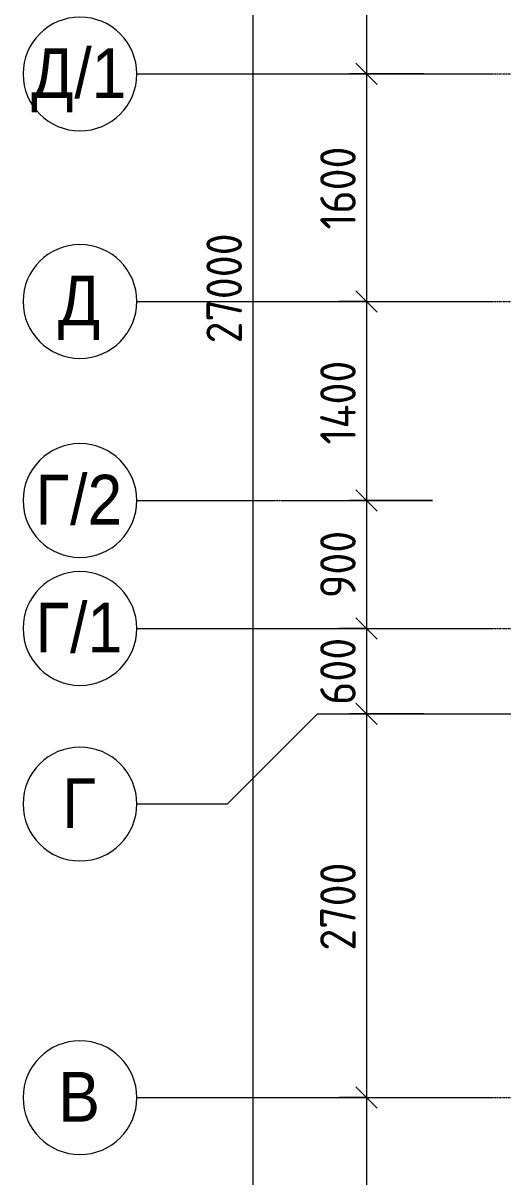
# Model space of a CAD drawing. Header units: millimetres. Extents: x 1311 to 195818, y -8553 to 29000.
# Drawn here: x 5707 to 9082, y 7242 to 15358 of the extents above; entities that cross this region are included whole.
import ezdxf

# ---------------------------------------------------------------- set-up
doc = ezdxf.new("R2010")
doc.units = ezdxf.units.MM
doc.linetypes.add('Осевая', pattern=[31.75, 6.35, -4.7625, 15.875, -4.7625])
for name, color, linetype, lineweight in [('A-ANNO-DIMS', 7, 'Continuous', 9), ('A-ANNO-DIMS-100', 7, 'Continuous', 9), ('Оси', 7, 'Continuous', 9), ('Оси-1', 7, 'Continuous', 20), ('Оси-2', 7, 'Осевая', 9)]:
    doc.layers.add(name, color=color, linetype=linetype, lineweight=lineweight)
doc.styles.add('Arial', font='arial.ttf', dxfattribs={"width": 0.9, "height": 350})
doc.styles.add('ISOCPEUR', font='isocpeur.ttf', dxfattribs={"width": 0.9, "height": 250})
doc.dimstyles.new('ISO-2_5_0_9К_БОЛЬШОЙ', dxfattribs={"dimscale": 304.8, "dimtxt": 248.995294, "dimasz": 0.492126, "dimexe": 0.393701, "dimexo": 0.984252, "dimgap": 0, "dimtad": 1, "dimdec": 0, "dimrnd": 10, "dimzin": 0, "dimdsep": 46, "dimtxsty": 'ISOCPEUR', "dimblk1": 'OBLIQUE', "dimblk2": 'OBLIQUE', "dimsah": 1, "dimcen": 0.09, "dimdle": 0.393701, "dimazin": 0, "dimtfac": 1, "dimtdec": 4, "dimtix": 1, "dimtmove": 0, "dimatfit": 3, "dimfxl": 1, "dimtvp": 1, "dimtolj": 1, "dimtzin": 0, "dimarcsym": 2})

# ---------------------------------------------------------------- blocks, each defined once
blk = doc.blocks.new('Ось сетки - D8-29747960-Сводный план потолков 1 этажа в осях 1-12')
at = {"layer": 'Оси-1'}
for start, end in [(360, 180), (180, 360)]:
    blk.add_arc((0, 0), 4, start, end, dxfattribs=at)
blk = doc.blocks.new('DIMBLOCK16-Сводный план потолков 1 этажа в осях 1-12')
at = {"layer": 'A-ANNO-DIMS-100', "lineweight": 20}
for p, q in [((8123, 17000), (8048, 17075)), ((8123, 17000), (8198, 16925)), ((8123, 15000), (8048, 15075)), ((8123, 15000), (8198, 14925))]:
    blk.add_line(p, q, dxfattribs=at)
at = {"layer": 'A-ANNO-DIMS-100'}
for p, q in [((7929.1, 17000), (8243, 17000)), ((8123, 17000), (7929.1, 17000)), ((8123, 17000), (8123, 15000)), ((8525.6, 15000), (8003, 15000)), ((8123, 15000), (8525.6, 15000))]:
    blk.add_line(p, q, dxfattribs=at)
at = {"layer": 'A-ANNO-DIMS-100', "color": 0, "insert": (7796.4, 15684), "char_height": 250, "width": 758.478, "attachment_point": 1, "rotation": 90, "line_spacing_factor": 1.149209, "style": 'ISOCPEUR'}
blk.add_mtext('2000', dxfattribs=at)
blk = doc.blocks.new('_Oblique')
at = {"color": 0, "linetype": 'ByBlock', "lineweight": -2}
blk.add_line((-0.5, -0.5), (0.5, 0.5), dxfattribs=at)
blk = doc.blocks.new('DIMBLOCK17-Сводный план потолков 1 этажа в осях 1-12')
at = {"layer": 'A-ANNO-DIMS-100', "lineweight": 20}
for p, q in [((8123, 15000), (8048, 15075)), ((8123, 15000), (8198, 14925)), ((8123, 13400), (8048, 13475)), ((8123, 13400), (8198, 13325))]:
    blk.add_line(p, q, dxfattribs=at)
at = {"layer": 'A-ANNO-DIMS-100'}
for p, q in [((8525.6, 15000), (8003, 15000)), ((8123, 15000), (8123, 13400)), ((8123, 15000), (8525.6, 15000)), ((7929.1, 13400), (8243, 13400)), ((8123, 13400), (7929.1, 13400))]:
    blk.add_line(p, q, dxfattribs=at)
at = {"layer": 'A-ANNO-DIMS-100', "color": 0, "insert": (7796.4, 13905.5), "char_height": 250, "width": 706.764, "attachment_point": 1, "rotation": 90, "line_spacing_factor": 1.149209, "style": 'ISOCPEUR'}
blk.add_mtext('1600', dxfattribs=at)
blk = doc.blocks.new('DIMBLOCK18-Сводный план потолков 1 этажа в осях 1-12')
at = {"layer": 'A-ANNO-DIMS-100', "lineweight": 20}
for p, q in [((8123, 13400), (8048, 13475)), ((8123, 13400), (8198, 13325)), ((8123, 12000), (8048, 12075)), ((8123, 12000), (8198, 11925))]:
    blk.add_line(p, q, dxfattribs=at)
at = {"layer": 'A-ANNO-DIMS-100'}
for p, q in [((7929.1, 13400), (8243, 13400)), ((8123, 13400), (7929.1, 13400)), ((8123, 13400), (8123, 12000)), ((8587.5, 12000), (8003, 12000)), ((8123, 12000), (8587.5, 12000))]:
    blk.add_line(p, q, dxfattribs=at)
at = {"layer": 'A-ANNO-DIMS-100', "color": 0, "insert": (7796.4, 12393.5), "char_height": 250, "width": 735.494, "attachment_point": 1, "rotation": 90, "line_spacing_factor": 1.149209, "style": 'ISOCPEUR'}
blk.add_mtext('1400', dxfattribs=at)
blk = doc.blocks.new('DIMBLOCK19-Сводный план потолков 1 этажа в осях 1-12')
at = {"layer": 'A-ANNO-DIMS-100', "lineweight": 20}
for p, q in [((8123, 12000), (8048, 12075)), ((8123, 12000), (8198, 11925)), ((8123, 11100), (8048, 11175)), ((8123, 11100), (8198, 11025))]:
    blk.add_line(p, q, dxfattribs=at)
at = {"layer": 'A-ANNO-DIMS-100'}
for p, q in [((8587.5, 12000), (8003, 12000)), ((8123, 12000), (8123, 11100)), ((8123, 12000), (8587.5, 12000)), ((7929.1, 11100), (8243, 11100)), ((8123, 11100), (7929.1, 11100))]:
    blk.add_line(p, q, dxfattribs=at)
at = {"layer": 'A-ANNO-DIMS-100', "color": 0, "insert": (7796.4, 11313), "char_height": 250, "width": 568.858, "attachment_point": 1, "rotation": 90, "line_spacing_factor": 1.149209, "style": 'ISOCPEUR'}
blk.add_mtext('900', dxfattribs=at)
blk = doc.blocks.new('DIMBLOCK20-Сводный план потолков 1 этажа в осях 1-12')
at = {"layer": 'A-ANNO-DIMS-100', "lineweight": 20}
for p, q in [((8123, 11100), (8048, 11175)), ((8123, 11100), (8198, 11025)), ((8123, 10500), (8048, 10575)), ((8123, 10500), (8198, 10425))]:
    blk.add_line(p, q, dxfattribs=at)
at = {"layer": 'A-ANNO-DIMS-100'}
for p, q in [((7929.1, 11100), (8243, 11100)), ((8123, 11100), (7929.1, 11100)), ((8123, 11100), (8123, 10500)), ((8525.6, 10500), (8003, 10500)), ((8123, 10500), (8525.6, 10500))]:
    blk.add_line(p, q, dxfattribs=at)
at = {"layer": 'A-ANNO-DIMS-100', "color": 0, "insert": (7796.4, 10563), "char_height": 250, "width": 568.858, "attachment_point": 1, "rotation": 90, "line_spacing_factor": 1.149209, "style": 'ISOCPEUR'}
blk.add_mtext('600', dxfattribs=at)
blk = doc.blocks.new('DIMBLOCK21-Сводный план потолков 1 этажа в осях 1-12')
at = {"layer": 'A-ANNO-DIMS-100', "lineweight": 20}
for p, q in [((8123, 10500), (8048, 10575)), ((8123, 10500), (8198, 10425)), ((8123, 7800), (8048, 7875)), ((8123, 7800), (8198, 7725))]:
    blk.add_line(p, q, dxfattribs=at)
at = {"layer": 'A-ANNO-DIMS-100'}
for p, q in [((8525.6, 10500), (8003, 10500)), ((8123, 10500), (8123, 7800)), ((8123, 10500), (8525.6, 10500)), ((7929.1, 7800), (8243, 7800)), ((8123, 7800), (7929.1, 7800))]:
    blk.add_line(p, q, dxfattribs=at)
at = {"layer": 'A-ANNO-DIMS-100', "color": 0, "insert": (7796.4, 8834), "char_height": 250, "width": 758.478, "attachment_point": 1, "rotation": 90, "line_spacing_factor": 1.149209, "style": 'ISOCPEUR'}
blk.add_mtext('2700', dxfattribs=at)
blk = doc.blocks.new('DIMBLOCK22-Сводный план потолков 1 этажа в осях 1-12')
at = {"layer": 'A-ANNO-DIMS-100', "lineweight": 20}
for p, q in [((8123, 7800), (8048, 7875)), ((8123, 7800), (8198, 7725)), ((8123, 3600), (8048, 3675)), ((8123, 3600), (8198, 3525))]:
    blk.add_line(p, q, dxfattribs=at)
at = {"layer": 'A-ANNO-DIMS-100'}
for p, q in [((7929.1, 7800), (8243, 7800)), ((8123, 7800), (7929.1, 7800)), ((8123, 7800), (8123, 3600)), ((7929.1, 3600), (8243, 3600)), ((8123, 3600), (7929.1, 3600))]:
    blk.add_line(p, q, dxfattribs=at)
at = {"layer": 'A-ANNO-DIMS-100', "color": 0, "insert": (7796.4, 5372), "char_height": 250, "width": 787.208, "attachment_point": 1, "rotation": 90, "line_spacing_factor": 1.149209, "style": 'ISOCPEUR'}
blk.add_mtext('4200', dxfattribs=at)
blk = doc.blocks.new('DIMBLOCK24-Сводный план потолков 1 этажа в осях 1-12')
at = {"layer": 'A-ANNO-DIMS-100'}
for p, q in [((7323, 27120), (7323, -120)), ((7129.1, 27000), (7443, 27000)), ((7323, 27000), (7129.1, 27000)), ((7129.1, 0), (7443, 0)), ((7323, 0), (7129.1, 0))]:
    blk.add_line(p, q, dxfattribs=at)
at = {"layer": 'A-ANNO-DIMS-100', "lineweight": 20}
for p, q in [((7323, 27000), (7248, 27075)), ((7323, 27000), (7398, 26925)), ((7323, 0), (7248, 75)), ((7323, 0), (7398, -75))]:
    blk.add_line(p, q, dxfattribs=at)
at = {"layer": 'A-ANNO-DIMS-100', "color": 0, "insert": (6996.4, 13105), "char_height": 250, "width": 948.097, "attachment_point": 1, "rotation": 90, "line_spacing_factor": 1.149209, "style": 'ISOCPEUR'}
blk.add_mtext('27000', dxfattribs=at)

msp = doc.modelspace()

# ---------------------------------------------------------------- linework, layer by layer
at = {"layer": 'Оси'}
for p, q in [((6507.3, 15000), (9007.3, 15000)), ((6507.3, 13400), (9007.3, 13400)), ((6507.3, 12000), (7476.1, 12000)), ((7526.9, 12000), (8495.8, 12000)), ((6507.3, 11100), (9007.3, 11100)), ((7777.3, 10500), (7142.3, 9865)), ((7777.3, 10500), (10277.3, 10500)), ((7142.3, 9865), (6507.3, 9865)), ((6507.3, 7800), (9007.3, 7800))]:
    msp.add_line(p, q, dxfattribs=at)
at = {"layer": 'Оси-2'}
for p, q in [((9007.3, 15000), (44835.8, 15000)), ((9007.3, 13400), (44835.8, 13400)), ((7476.1, 12000), (7526.9, 12000)), ((9007.3, 11100), (45435.8, 11100)), ((9007.3, 7800), (45435.8, 7800))]:
    msp.add_line(p, q, dxfattribs=at)

# ---------------------------------------------------------------- block references
at = {"layer": 'Оси-1', "xscale": 99.99999999999993, "yscale": 99.99999999999993, "zscale": 99.99999999999993, "rotation": 269.9999999999994}
for p in [(6107.3, 15000), (6107.3, 13400), (6107.3, 12000), (6107.3, 11100), (6107.3, 9865), (6107.3, 7800)]:
    msp.add_blockref('Ось сетки - D8-29747960-Сводный план потолков 1 этажа в осях 1-12', p, dxfattribs=at)

# ---------------------------------------------------------------- texts
at = {"layer": 'Оси', "char_height": 350, "attachment_point": 1, "style": 'Arial'}
for s, insert, width in [('\\fArial|b0|i0|c204|p34|;\\W.9;Д', (5764.2, 15181), 367.975), ('/1', (6067.8, 15181), 454.557), ('\\fArial|b0|i0|c204|p34|;\\W.9;Д', (5951.8, 13581), 367.975), ('\\fArial|b0|i0|c204|p34|;\\W.9;Г', (5793.9, 12181), 295.823), ('/2', (6037.9, 12181), 454.557), ('\\fArial|b0|i0|c204|p34|;\\W.9;Г', (5793.9, 11281), 295.823), ('/1', (6037.9, 11281), 454.557), ('\\fArial|b0|i0|c204|p34|;\\W.9;Г', (5981.5, 10046), 295.823), ('\\fArial|b0|i0|c204|p34|;\\W.9;В', (5954.5, 7981), 360.759)]:
    msp.add_mtext(s, dxfattribs=dict(at, insert=insert, width=width))

# ---------------------------------------------------------------- dimensions: what is measured, and where the dimension line sits
at = {"layer": 'A-ANNO-DIMS'}
for base, p1, p2, override, picture, middle in [((7323, 0), (7429.1, 27000), (7429.1, 0), {"dimpost": '<>', "dimfxl": 26999.999823}, 'DIMBLOCK24-Сводный план потолков 1 этажа в осях 1-12', (7198, 13500)), ((8123, 15000), (8229.1, 17000), (8825.6, 15000), {"dimpost": '<>', "dimfxl": 2087.070502}, 'DIMBLOCK16-Сводный план потолков 1 этажа в осях 1-12', (7998, 16000)), ((8123, 13400), (8825.6, 15000), (8229.1, 13400), {"dimpost": '<>', "dimfxl": 1707.589816}, 'DIMBLOCK17-Сводный план потолков 1 этажа в осях 1-12', (7998, 14200)), ((8123, 12000), (8229.1, 13400), (8887.5, 12000), {"dimpost": '<>', "dimfxl": 1547.097756}, 'DIMBLOCK18-Сводный план потолков 1 этажа в осях 1-12', (7998, 12700)), ((8123, 11100), (8887.5, 12000), (8229.1, 11100), {"dimpost": '<>', "dimfxl": 1115.128458}, 'DIMBLOCK19-Сводный план потолков 1 этажа в осях 1-12', (7998, 11550)), ((8123, 10500), (8229.1, 11100), (8825.6, 10500), {"dimpost": '<>', "dimfxl": 846.086862}, 'DIMBLOCK20-Сводный план потолков 1 этажа в осях 1-12', (7998, 10800)), ((8123, 7800), (8825.6, 10500), (8229.1, 7800), {"dimpost": '<>', "dimfxl": 2765.115364}, 'DIMBLOCK21-Сводный план потолков 1 этажа в осях 1-12', (7998, 9150)), ((8123, 3600), (8229.1, 7800), (8229.1, 3600), {"dimpost": '<>', "dimfxl": 4200}, 'DIMBLOCK22-Сводный план потолков 1 этажа в осях 1-12', (7998, 5700))]:
    dim = msp.add_linear_dim(base=base, p1=p1, p2=p2, angle=90, dimstyle='ISO-2_5_0_9К_БОЛЬШОЙ', override=override, dxfattribs=at)
    dim.commit()
    dim.dimension.update_dxf_attribs({"geometry": picture, "text_midpoint": middle})

doc.saveas('drawing.dxf')
